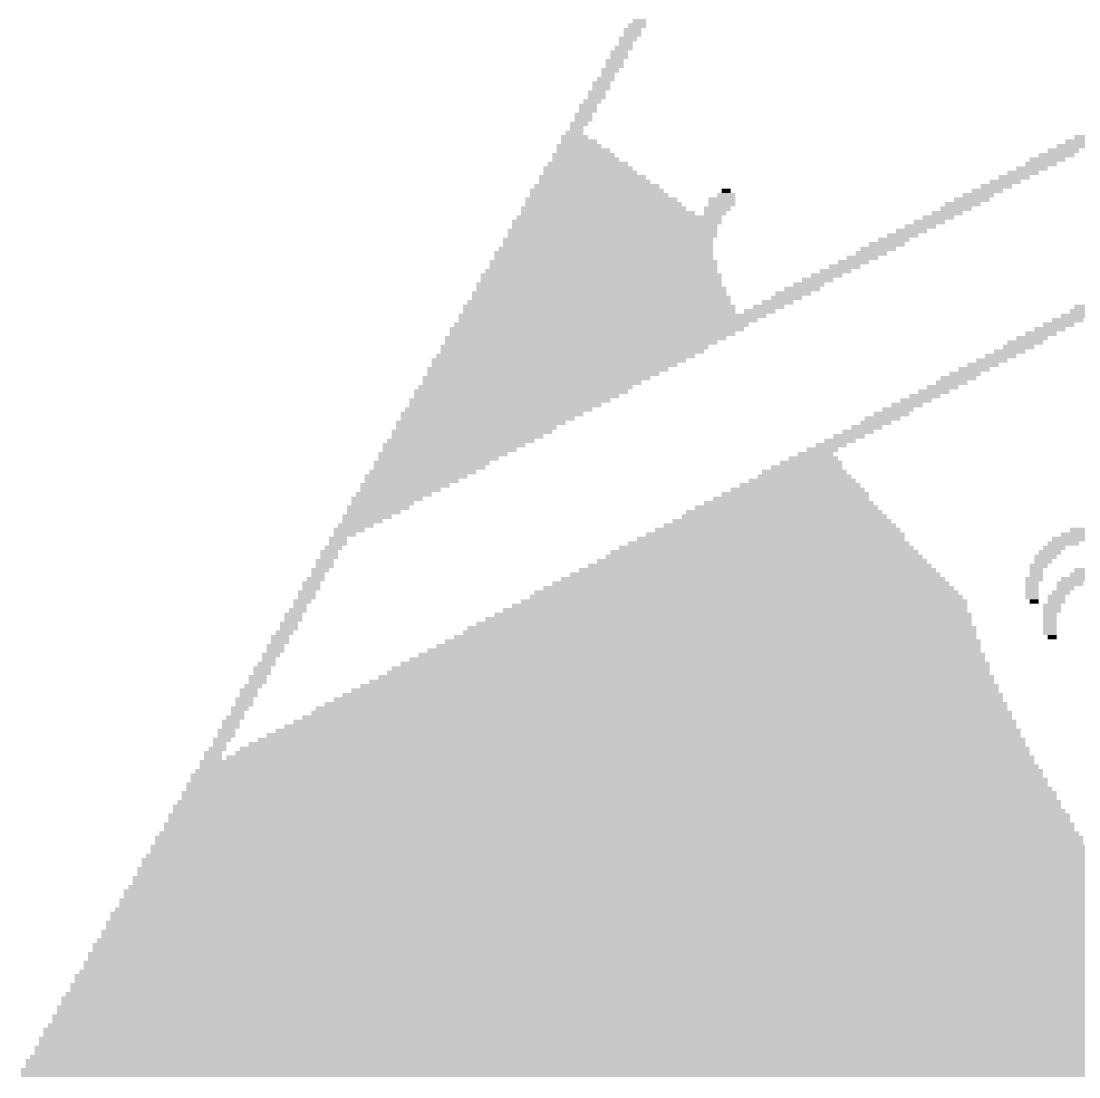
# Model space of a CAD drawing. Extents: x 0.08 to 8.22, y 0.01 to 7.03.
# Drawn here: x 0.081 to 3.693, y 0.015 to 3.619 of the extents above; entities that cross this region are included whole.
import ezdxf

# ---------------------------------------------------------------- set-up
doc = ezdxf.new("R2010")
doc.units = 0
doc.layers.get('0').update_dxf_attribs({"linetype": 'CONTINUOUS'})

msp = doc.modelspace()

# ---------------------------------------------------------------- linework, layer by layer
for points in [[(2.2144, 3.6113), (2.1687, 3.6113), (2.2144, 3.6265), (2.1687, 3.6265)], [(2.1991, 3.5808), (2.1382, 3.5808), (2.1991, 3.596), (2.1382, 3.596)], [(2.1991, 3.5656), (2.1382, 3.5656), (2.1991, 3.5808), (2.1382, 3.5808)], [(2.2144, 3.596), (2.1534, 3.596), (2.2144, 3.6113), (2.1534, 3.6113)], [(2.1839, 3.5503), (2.1229, 3.5503), (2.1839, 3.5656), (2.1229, 3.5656)], [(2.1687, 3.5351), (2.1229, 3.5351), (2.1687, 3.5503), (2.1229, 3.5503)], [(2.1534, 3.5046), (2.0925, 3.5046), (2.1534, 3.5198), (2.0925, 3.5198)], [(2.1534, 3.4894), (2.0925, 3.4894), (2.1534, 3.5046), (2.0925, 3.5046)], [(2.1687, 3.5198), (2.1077, 3.5198), (2.1687, 3.5351), (2.1077, 3.5351)], [(2.1382, 3.4741), (2.0772, 3.4741), (2.1382, 3.4894), (2.0772, 3.4894)], [(2.1382, 3.4589), (2.0772, 3.4589), (2.1382, 3.4741), (2.0772, 3.4741)], [(2.1229, 3.4436), (2.062, 3.4436), (2.1229, 3.4589), (2.062, 3.4589)], [(2.1077, 3.4284), (2.062, 3.4284), (2.1077, 3.4436), (2.062, 3.4436)], [(2.0925, 3.3979), (2.0315, 3.3979), (2.0925, 3.4132), (2.0315, 3.4132)], [(2.0925, 3.3827), (2.0315, 3.3827), (2.0925, 3.3979), (2.0315, 3.3979)], [(2.1077, 3.4132), (2.0467, 3.4132), (2.1077, 3.4284), (2.0467, 3.4284)], [(2.0772, 3.3674), (2.0163, 3.3674), (2.0772, 3.3827), (2.0163, 3.3827)], [(2.0772, 3.3522), (2.0163, 3.3522), (2.0772, 3.3674), (2.0163, 3.3674)], [(2.0467, 3.3217), (1.9858, 3.3217), (2.0467, 3.337), (1.9858, 3.337)], [(2.062, 3.337), (2.001, 3.337), (2.062, 3.3522), (2.001, 3.3522)], [(2.0315, 3.2912), (1.9705, 3.2912), (2.0315, 3.3065), (1.9705, 3.3065)], [(2.0315, 3.276), (1.9705, 3.276), (2.0315, 3.2912), (1.9705, 3.2912)], [(2.0467, 3.3065), (1.9858, 3.3065), (2.0467, 3.3217), (1.9858, 3.3217)], [(2.0163, 3.2608), (1.9553, 3.2608), (2.0163, 3.276), (1.9553, 3.276)], [(2.001, 3.2455), (1.9553, 3.2455), (2.001, 3.2608), (1.9553, 3.2608)], [(2.0163, 3.215), (1.9248, 3.215), (2.0163, 3.2303), (1.9248, 3.2303)], [(2.0467, 3.1998), (1.9248, 3.1998), (2.0467, 3.215), (1.9248, 3.215)], [(2.001, 3.2303), (1.9401, 3.2303), (2.001, 3.2455), (1.9401, 3.2455)], [(3.7536, 3.1998), (3.6469, 3.1998), (3.7536, 3.215), (3.6469, 3.215)], [(3.7841, 3.215), (3.6774, 3.215), (3.7841, 3.2303), (3.6774, 3.2303)], [(2.062, 3.1846), (1.9096, 3.1846), (2.062, 3.1998), (1.9096, 3.1998)], [(2.0925, 3.1693), (1.9096, 3.1693), (2.0925, 3.1846), (1.9096, 3.1846)], [(3.6927, 3.1693), (3.586, 3.1693), (3.6927, 3.1846), (3.586, 3.1846)], [(3.7231, 3.1846), (3.6165, 3.1846), (3.7231, 3.1998), (3.6165, 3.1998)], [(2.1077, 3.1541), (1.8943, 3.1541), (2.1077, 3.1693), (1.8943, 3.1693)], [(2.1229, 3.1388), (1.8943, 3.1388), (2.1229, 3.1541), (1.8943, 3.1541)], [(3.6469, 3.1388), (3.525, 3.1388), (3.6469, 3.1541), (3.525, 3.1541)], [(3.6774, 3.1541), (3.5555, 3.1541), (3.6774, 3.1693), (3.5555, 3.1693)], [(2.1687, 3.1084), (1.8639, 3.1084), (2.1687, 3.1236), (1.8639, 3.1236)], [(2.1839, 3.0931), (1.8639, 3.0931), (2.1839, 3.1084), (1.8639, 3.1084)], [(2.1534, 3.1236), (1.8791, 3.1236), (2.1534, 3.1388), (1.8791, 3.1388)], [(3.5555, 3.0931), (3.4488, 3.0931), (3.5555, 3.1084), (3.4488, 3.1084)], [(3.586, 3.1084), (3.4793, 3.1084), (3.586, 3.1236), (3.4793, 3.1236)], [(3.6165, 3.1236), (3.5098, 3.1236), (3.6165, 3.1388), (3.5098, 3.1388)], [(2.2144, 3.0779), (1.8486, 3.0779), (2.2144, 3.0931), (1.8486, 3.0931)], [(2.2296, 3.0626), (1.8486, 3.0626), (2.2296, 3.0779), (1.8486, 3.0779)], [(3.4945, 3.0626), (3.3879, 3.0626), (3.4945, 3.0779), (3.3879, 3.0779)], [(3.525, 3.0779), (3.4183, 3.0779), (3.525, 3.0931), (3.4183, 3.0931)], [(2.2753, 3.0322), (1.8181, 3.0322), (2.2753, 3.0474), (1.8181, 3.0474)], [(2.2601, 3.0474), (1.8334, 3.0474), (2.2601, 3.0626), (1.8334, 3.0626)], [(2.5039, 3.0322), (2.4735, 3.0322), (2.5039, 3.0474), (2.4735, 3.0474)], [(3.4336, 3.0322), (3.3269, 3.0322), (3.4336, 3.0474), (3.3269, 3.0474)], [(3.4641, 3.0474), (3.3574, 3.0474), (3.4641, 3.0626), (3.3574, 3.0626)], [(2.3211, 3.0017), (1.8029, 3.0017), (2.3211, 3.0169), (1.8029, 3.0169)], [(2.3363, 2.9864), (1.8029, 2.9864), (2.3363, 3.0017), (1.8029, 3.0017)], [(2.2906, 3.0169), (1.8181, 3.0169), (2.2906, 3.0322), (1.8181, 3.0322)], [(2.5192, 3.0017), (2.4277, 3.0017), (2.5192, 3.0169), (2.4277, 3.0169)], [(2.5192, 2.9864), (2.4277, 2.9864), (2.5192, 3.0017), (2.4277, 3.0017)], [(2.5192, 3.0169), (2.4582, 3.0169), (2.5192, 3.0322), (2.4582, 3.0322)], [(3.3574, 2.9864), (3.2355, 2.9864), (3.3574, 3.0017), (3.2355, 3.0017)], [(3.3879, 3.0017), (3.2659, 3.0017), (3.3879, 3.0169), (3.2659, 3.0169)], [(3.4031, 3.0169), (3.2964, 3.0169), (3.4031, 3.0322), (3.2964, 3.0322)], [(2.3515, 2.9712), (1.7877, 2.9712), (2.3515, 2.9864), (1.7877, 2.9864)], [(2.382, 2.956), (1.7877, 2.956), (2.382, 2.9712), (1.7877, 2.9712)], [(2.5039, 2.9712), (2.4125, 2.9712), (2.5039, 2.9864), (2.4125, 2.9864)], [(2.4887, 2.956), (2.4125, 2.956), (2.4887, 2.9712), (2.4125, 2.9712)], [(3.2964, 2.956), (3.1897, 2.956), (3.2964, 2.9712), (3.1897, 2.9712)], [(3.3269, 2.9712), (3.2202, 2.9712), (3.3269, 2.9864), (3.2202, 2.9864)], [(2.4735, 2.9255), (1.7572, 2.9255), (2.4735, 2.9407), (1.7572, 2.9407)], [(2.4735, 2.9407), (1.7724, 2.9407), (2.4735, 2.956), (1.7724, 2.956)], [(3.2355, 2.9255), (3.1288, 2.9255), (3.2355, 2.9407), (3.1288, 2.9407)], [(3.2659, 2.9407), (3.1593, 2.9407), (3.2659, 2.956), (3.1593, 2.956)], [(2.4582, 2.895), (1.7419, 2.895), (2.4582, 2.9102), (1.7419, 2.9102)], [(2.4582, 2.8798), (1.7419, 2.8798), (2.4582, 2.895), (1.7419, 2.895)], [(2.4582, 2.9102), (1.7572, 2.9102), (2.4582, 2.9255), (1.7572, 2.9255)], [(3.144, 2.8798), (3.0373, 2.8798), (3.144, 2.895), (3.0373, 2.895)], [(3.1745, 2.895), (3.0678, 2.895), (3.1745, 2.9102), (3.0678, 2.9102)], [(3.205, 2.9102), (3.0983, 2.9102), (3.205, 2.9255), (3.0983, 2.9255)], [(2.443, 2.8645), (1.7267, 2.8645), (2.443, 2.8798), (1.7267, 2.8798)], [(2.443, 2.8493), (1.7267, 2.8493), (2.443, 2.8645), (1.7267, 2.8645)], [(3.0983, 2.8493), (2.9764, 2.8493), (3.0983, 2.8645), (2.9764, 2.8645)], [(3.1135, 2.8645), (3.0069, 2.8645), (3.1135, 2.8798), (3.0069, 2.8798)], [(2.443, 2.8188), (1.6962, 2.8188), (2.443, 2.834), (1.6962, 2.834)], [(2.443, 2.8036), (1.6962, 2.8036), (2.443, 2.8188), (1.6962, 2.8188)], [(2.443, 2.834), (1.7115, 2.834), (2.443, 2.8493), (1.7115, 2.8493)], [(3.0069, 2.8036), (2.9002, 2.8036), (3.0069, 2.8188), (2.9002, 2.8188)], [(3.0373, 2.8188), (2.9307, 2.8188), (3.0373, 2.834), (2.9307, 2.834)], [(3.0678, 2.834), (2.9459, 2.834), (3.0678, 2.8493), (2.9459, 2.8493)], [(2.4582, 2.7883), (1.681, 2.7883), (2.4582, 2.8036), (1.681, 2.8036)], [(2.4582, 2.7731), (1.681, 2.7731), (2.4582, 2.7883), (1.681, 2.7883)], [(2.9459, 2.7731), (2.8392, 2.7731), (2.9459, 2.7883), (2.8392, 2.7883)], [(2.9764, 2.7883), (2.8697, 2.7883), (2.9764, 2.8036), (2.8697, 2.8036)], [(2.4735, 2.7426), (1.6505, 2.7426), (2.4735, 2.7578), (1.6505, 2.7578)], [(2.4582, 2.7578), (1.6657, 2.7578), (2.4582, 2.7731), (1.6657, 2.7731)], [(2.8849, 2.7426), (2.7783, 2.7426), (2.8849, 2.7578), (2.7783, 2.7578)], [(2.9154, 2.7578), (2.8087, 2.7578), (2.9154, 2.7731), (2.8087, 2.7731)], [(2.4735, 2.7121), (1.6353, 2.7121), (2.4735, 2.7274), (1.6353, 2.7274)], [(2.4887, 2.6969), (1.6353, 2.6969), (2.4887, 2.7121), (1.6353, 2.7121)], [(2.4735, 2.7274), (1.6505, 2.7274), (2.4735, 2.7426), (1.6505, 2.7426)], [(2.8087, 2.6969), (2.6868, 2.6969), (2.8087, 2.7121), (2.6868, 2.7121)], [(2.824, 2.7121), (2.7173, 2.7121), (2.824, 2.7274), (2.7173, 2.7274)], [(2.8545, 2.7274), (2.7478, 2.7274), (2.8545, 2.7426), (2.7478, 2.7426)], [(2.4887, 2.6816), (1.62, 2.6816), (2.4887, 2.6969), (1.62, 2.6969)], [(2.5039, 2.6664), (1.62, 2.6664), (2.5039, 2.6816), (1.62, 2.6816)], [(2.7478, 2.6664), (2.6411, 2.6664), (2.7478, 2.6816), (2.6411, 2.6816)], [(2.7783, 2.6816), (2.6563, 2.6816), (2.7783, 2.6969), (2.6563, 2.6969)], [(2.5192, 2.6359), (1.5895, 2.6359), (2.5192, 2.6512), (1.5895, 2.6512)], [(2.5039, 2.6512), (1.6048, 2.6512), (2.5039, 2.6664), (1.6048, 2.6664)], [(2.6868, 2.6359), (2.5801, 2.6359), (2.6868, 2.6512), (2.5801, 2.6512)], [(2.7173, 2.6512), (2.6106, 2.6512), (2.7173, 2.6664), (2.6106, 2.6664)], [(3.7993, 2.6359), (3.6774, 2.6359), (3.7993, 2.6512), (3.6774, 2.6512)], [(2.6259, 2.6054), (1.5743, 2.6054), (2.6259, 2.6207), (1.5743, 2.6207)], [(2.5954, 2.5902), (1.5743, 2.5902), (2.5954, 2.6054), (1.5743, 2.6054)], [(2.5192, 2.6207), (1.5895, 2.6207), (2.5192, 2.6359), (1.5895, 2.6359)], [(2.6563, 2.6207), (2.5497, 2.6207), (2.6563, 2.6359), (2.5497, 2.6359)], [(3.7079, 2.5902), (3.6012, 2.5902), (3.7079, 2.6054), (3.6012, 2.6054)], [(3.7384, 2.6054), (3.6317, 2.6054), (3.7384, 2.6207), (3.6317, 2.6207)], [(3.7689, 2.6207), (3.6622, 2.6207), (3.7689, 2.6359), (3.6622, 2.6359)], [(2.5497, 2.5597), (1.5438, 2.5597), (2.5497, 2.575), (1.5438, 2.575)], [(2.5649, 2.575), (1.5591, 2.575), (2.5649, 2.5902), (1.5591, 2.5902)], [(3.6469, 2.5597), (3.5403, 2.5597), (3.6469, 2.575), (3.5403, 2.575)], [(3.6774, 2.575), (3.5707, 2.575), (3.6774, 2.5902), (3.5707, 2.5902)], [(2.4887, 2.5292), (1.5286, 2.5292), (2.4887, 2.5445), (1.5286, 2.5445)], [(2.4582, 2.514), (1.5286, 2.514), (2.4582, 2.5292), (1.5286, 2.5292)], [(2.5192, 2.5445), (1.5438, 2.5445), (2.5192, 2.5597), (1.5438, 2.5597)], [(3.5707, 2.514), (3.4488, 2.514), (3.5707, 2.5292), (3.4488, 2.5292)], [(3.586, 2.5292), (3.4793, 2.5292), (3.586, 2.5445), (3.4793, 2.5445)], [(3.6165, 2.5445), (3.5098, 2.5445), (3.6165, 2.5597), (3.5098, 2.5597)], [(2.4277, 2.4988), (1.5133, 2.4988), (2.4277, 2.514), (1.5133, 2.514)], [(2.4125, 2.4835), (1.5133, 2.4835), (2.4125, 2.4988), (1.5133, 2.4988)], [(3.5098, 2.4835), (3.4031, 2.4835), (3.5098, 2.4988), (3.4031, 2.4988)], [(3.5403, 2.4988), (3.4336, 2.4988), (3.5403, 2.514), (3.4336, 2.514)], [(2.3515, 2.453), (1.4829, 2.453), (2.3515, 2.4683), (1.4829, 2.4683)], [(2.382, 2.4683), (1.4981, 2.4683), (2.382, 2.4835), (1.4981, 2.4835)], [(3.4488, 2.453), (3.3421, 2.453), (3.4488, 2.4683), (3.3421, 2.4683)], [(3.4793, 2.4683), (3.3726, 2.4683), (3.4793, 2.4835), (3.3726, 2.4835)], [(2.2906, 2.4226), (1.4676, 2.4226), (2.2906, 2.4378), (1.4676, 2.4378)], [(2.2601, 2.4073), (1.4676, 2.4073), (2.2601, 2.4226), (1.4676, 2.4226)], [(2.3211, 2.4378), (1.4829, 2.4378), (2.3211, 2.453), (1.4829, 2.453)], [(3.3574, 2.4073), (3.2507, 2.4073), (3.3574, 2.4226), (3.2507, 2.4226)], [(3.3879, 2.4226), (3.2812, 2.4226), (3.3879, 2.4378), (3.2812, 2.4378)], [(3.4183, 2.4378), (3.3117, 2.4378), (3.4183, 2.453), (3.3117, 2.453)], [(2.2296, 2.3921), (1.4524, 2.3921), (2.2296, 2.4073), (1.4524, 2.4073)], [(2.1991, 2.3768), (1.4524, 2.3768), (2.1991, 2.3921), (1.4524, 2.3921)], [(3.3117, 2.3768), (3.205, 2.3768), (3.3117, 2.3921), (3.205, 2.3921)], [(3.3421, 2.3921), (3.2202, 2.3921), (3.3421, 2.4073), (3.2202, 2.4073)], [(2.1534, 2.3464), (1.4219, 2.3464), (2.1534, 2.3616), (1.4219, 2.3616)], [(2.1687, 2.3616), (1.4371, 2.3616), (2.1687, 2.3768), (1.4371, 2.3768)], [(3.2507, 2.3464), (3.144, 2.3464), (3.2507, 2.3616), (3.144, 2.3616)], [(3.2812, 2.3616), (3.1745, 2.3616), (3.2812, 2.3768), (3.1745, 2.3768)], [(2.0925, 2.3159), (1.4067, 2.3159), (2.0925, 2.3311), (1.4067, 2.3311)], [(2.062, 2.3006), (1.4067, 2.3006), (2.062, 2.3159), (1.4067, 2.3159)], [(2.1229, 2.3311), (1.4219, 2.3311), (2.1229, 2.3464), (1.4219, 2.3464)], [(3.1593, 2.3006), (3.0526, 2.3006), (3.1593, 2.3159), (3.0526, 2.3159)], [(3.1897, 2.3159), (3.0831, 2.3159), (3.1897, 2.3311), (3.0831, 2.3311)], [(3.2202, 2.3311), (3.1135, 2.3311), (3.2202, 2.3464), (3.1135, 2.3464)], [(2.001, 2.2702), (1.3762, 2.2702), (2.001, 2.2854), (1.3762, 2.2854)], [(2.0315, 2.2854), (1.3914, 2.2854), (2.0315, 2.3006), (1.3914, 2.3006)], [(3.1135, 2.2702), (2.9916, 2.2702), (3.1135, 2.2854), (2.9916, 2.2854)], [(3.1288, 2.2854), (3.0221, 2.2854), (3.1288, 2.3006), (3.0221, 2.3006)], [(1.9401, 2.2397), (1.3609, 2.2397), (1.9401, 2.2549), (1.3609, 2.2549)], [(1.9096, 2.2244), (1.3609, 2.2244), (1.9096, 2.2397), (1.3609, 2.2397)], [(1.9705, 2.2549), (1.3762, 2.2549), (1.9705, 2.2702), (1.3762, 2.2702)], [(3.0221, 2.2244), (2.9154, 2.2244), (3.0221, 2.2397), (2.9154, 2.2397)], [(3.0526, 2.2397), (2.9459, 2.2397), (3.0526, 2.2549), (2.9459, 2.2549)], [(3.0831, 2.2549), (2.9611, 2.2549), (3.0831, 2.2702), (2.9611, 2.2702)], [(1.8943, 2.2092), (1.3457, 2.2092), (1.8943, 2.2244), (1.3457, 2.2244)], [(1.8639, 2.194), (1.3457, 2.194), (1.8639, 2.2092), (1.3457, 2.2092)], [(2.9611, 2.194), (2.8545, 2.194), (2.9611, 2.2092), (2.8545, 2.2092)], [(2.9916, 2.2092), (2.8849, 2.2092), (2.9916, 2.2244), (2.8849, 2.2244)], [(1.8029, 2.1635), (1.3152, 2.1635), (1.8029, 2.1787), (1.3152, 2.1787)], [(1.8334, 2.1787), (1.3305, 2.1787), (1.8334, 2.194), (1.3305, 2.194)], [(2.9002, 2.1635), (2.7935, 2.1635), (2.9002, 2.1787), (2.7935, 2.1787)], [(2.9307, 2.1787), (2.824, 2.1787), (2.9307, 2.194), (2.824, 2.194)], [(1.7419, 2.133), (1.3, 2.133), (1.7419, 2.1482), (1.3, 2.1482)], [(1.7115, 2.1178), (1.3, 2.1178), (1.7115, 2.133), (1.3, 2.133)], [(1.7724, 2.1482), (1.3152, 2.1482), (1.7724, 2.1635), (1.3152, 2.1635)], [(2.8697, 2.1178), (2.7021, 2.1178), (2.8697, 2.133), (2.7021, 2.133)], [(2.8545, 2.133), (2.7325, 2.133), (2.8545, 2.1482), (2.7325, 2.1482)], [(2.8697, 2.1482), (2.763, 2.1482), (2.8697, 2.1635), (2.763, 2.1635)], [(1.681, 2.1025), (1.2847, 2.1025), (1.681, 2.1178), (1.2847, 2.1178)], [(1.6657, 2.0873), (1.2847, 2.0873), (1.6657, 2.1025), (1.2847, 2.1025)], [(2.8849, 2.0873), (2.6411, 2.0873), (2.8849, 2.1025), (2.6411, 2.1025)], [(2.8849, 2.1025), (2.6716, 2.1025), (2.8849, 2.1178), (2.6716, 2.1178)], [(1.6048, 2.0568), (1.2543, 2.0568), (1.6048, 2.072), (1.2543, 2.072)], [(1.6353, 2.072), (1.2695, 2.072), (1.6353, 2.0873), (1.2695, 2.0873)], [(2.9154, 2.0568), (2.5954, 2.0568), (2.9154, 2.072), (2.5954, 2.072)], [(2.9002, 2.072), (2.6106, 2.072), (2.9002, 2.0873), (2.6106, 2.0873)], [(1.5438, 2.0263), (1.239, 2.0263), (1.5438, 2.0416), (1.239, 2.0416)], [(1.5133, 2.0111), (1.239, 2.0111), (1.5133, 2.0263), (1.239, 2.0263)], [(1.5743, 2.0416), (1.2543, 2.0416), (1.5743, 2.0568), (1.2543, 2.0568)], [(2.9611, 2.0111), (2.5039, 2.0111), (2.9611, 2.0263), (2.5039, 2.0263)], [(2.9459, 2.0263), (2.5344, 2.0263), (2.9459, 2.0416), (2.5344, 2.0416)], [(2.9307, 2.0416), (2.5649, 2.0416), (2.9307, 2.0568), (2.5649, 2.0568)], [(1.4524, 1.9806), (1.2085, 1.9806), (1.4524, 1.9958), (1.2085, 1.9958)], [(1.4829, 1.9958), (1.2238, 1.9958), (1.4829, 2.0111), (1.2238, 2.0111)], [(2.9764, 1.9806), (2.443, 1.9806), (2.9764, 1.9958), (2.443, 1.9958)], [(2.9764, 1.9958), (2.4735, 1.9958), (2.9764, 2.0111), (2.4735, 2.0111)], [(1.4067, 1.9501), (1.1933, 1.9501), (1.4067, 1.9654), (1.1933, 1.9654)], [(1.4219, 1.9654), (1.2085, 1.9654), (1.4219, 1.9806), (1.2085, 1.9806)], [(3.0069, 1.9501), (2.382, 1.9501), (3.0069, 1.9654), (2.382, 1.9654)], [(2.9916, 1.9654), (2.4125, 1.9654), (2.9916, 1.9806), (2.4125, 1.9806)], [(1.3457, 1.9196), (1.1781, 1.9196), (1.3457, 1.9349), (1.1781, 1.9349)], [(1.3152, 1.9044), (1.1781, 1.9044), (1.3152, 1.9196), (1.1781, 1.9196)], [(1.3762, 1.9349), (1.1933, 1.9349), (1.3762, 1.9501), (1.1933, 1.9501)], [(3.0526, 1.9044), (2.3058, 1.9044), (3.0526, 1.9196), (2.3058, 1.9196)], [(3.0373, 1.9196), (2.3363, 1.9196), (3.0373, 1.9349), (2.3363, 1.9349)], [(3.0221, 1.9349), (2.3515, 1.9349), (3.0221, 1.9501), (2.3515, 1.9501)], [(1.2543, 1.8739), (1.1476, 1.8739), (1.2543, 1.8892), (1.1476, 1.8892)], [(1.2847, 1.8892), (1.1628, 1.8892), (1.2847, 1.9044), (1.1628, 1.9044)], [(3.0831, 1.8739), (2.2449, 1.8739), (3.0831, 1.8892), (2.2449, 1.8892)], [(3.0678, 1.8892), (2.2753, 1.8892), (3.0678, 1.9044), (2.2753, 1.9044)], [(3.7993, 1.8739), (3.6622, 1.8739), (3.7993, 1.8892), (3.6622, 1.8892)], [(1.1933, 1.8434), (1.1323, 1.8434), (1.1933, 1.8587), (1.1323, 1.8587)], [(1.1933, 1.8282), (1.1323, 1.8282), (1.1933, 1.8434), (1.1323, 1.8434)], [(1.2238, 1.8587), (1.1476, 1.8587), (1.2238, 1.8739), (1.1476, 1.8739)], [(3.1135, 1.8282), (2.1534, 1.8282), (3.1135, 1.8434), (2.1534, 1.8434)], [(3.0983, 1.8434), (2.1839, 1.8434), (3.0983, 1.8587), (2.1839, 1.8587)], [(3.0983, 1.8587), (2.2144, 1.8587), (3.0983, 1.8739), (2.2144, 1.8739)], [(3.6927, 1.8282), (3.586, 1.8282), (3.6927, 1.8434), (3.586, 1.8434)], [(3.8603, 1.8434), (3.6012, 1.8434), (3.8603, 1.8587), (3.6012, 1.8587)], [(3.8298, 1.8587), (3.6317, 1.8587), (3.8298, 1.8739), (3.6317, 1.8739)], [(1.1628, 1.7977), (1.1019, 1.7977), (1.1628, 1.813), (1.1019, 1.813)], [(1.1781, 1.813), (1.1171, 1.813), (1.1781, 1.8282), (1.1171, 1.8282)], [(3.144, 1.7977), (2.0925, 1.7977), (3.144, 1.813), (2.0925, 1.813)], [(3.1288, 1.813), (2.1229, 1.813), (3.1288, 1.8282), (2.1229, 1.8282)], [(3.6317, 1.7977), (3.5555, 1.7977), (3.6317, 1.813), (3.5555, 1.813)], [(3.6469, 1.813), (3.5707, 1.813), (3.6469, 1.8282), (3.5707, 1.8282)], [(1.1476, 1.7672), (1.0866, 1.7672), (1.1476, 1.7825), (1.0866, 1.7825)], [(1.1628, 1.7825), (1.1019, 1.7825), (1.1628, 1.7977), (1.1019, 1.7977)], [(3.1745, 1.7672), (2.0467, 1.7672), (3.1745, 1.7825), (2.0467, 1.7825)], [(3.1593, 1.7825), (2.0772, 1.7825), (3.1593, 1.7977), (2.0772, 1.7977)], [(3.6165, 1.7825), (3.5403, 1.7825), (3.6165, 1.7977), (3.5403, 1.7977)], [(3.6012, 1.7672), (3.5403, 1.7672), (3.6012, 1.7825), (3.5403, 1.7825)], [(1.1323, 1.7368), (1.0714, 1.7368), (1.1323, 1.752), (1.0714, 1.752)], [(1.1171, 1.7215), (1.0714, 1.7215), (1.1171, 1.7368), (1.0714, 1.7368)], [(1.1476, 1.752), (1.0866, 1.752), (1.1476, 1.7672), (1.0866, 1.7672)], [(3.2202, 1.7215), (1.9553, 1.7215), (3.2202, 1.7368), (1.9553, 1.7368)], [(3.205, 1.7368), (1.9858, 1.7368), (3.205, 1.752), (1.9858, 1.752)], [(3.1897, 1.752), (2.0163, 1.752), (3.1897, 1.7672), (2.0163, 1.7672)], [(3.586, 1.752), (3.525, 1.752), (3.586, 1.7672), (3.525, 1.7672)], [(3.5707, 1.7368), (3.525, 1.7368), (3.5707, 1.752), (3.525, 1.752)], [(3.5707, 1.7215), (3.525, 1.7215), (3.5707, 1.7368), (3.525, 1.7368)], [(3.9213, 1.7215), (3.6622, 1.7215), (3.9213, 1.7368), (3.6622, 1.7368)], [(3.906, 1.7368), (3.6774, 1.7368), (3.906, 1.752), (3.6774, 1.752)], [(1.1019, 1.691), (1.0409, 1.691), (1.1019, 1.7063), (1.0409, 1.7063)], [(1.1171, 1.7063), (1.0561, 1.7063), (1.1171, 1.7215), (1.0561, 1.7215)], [(3.2507, 1.691), (1.8943, 1.691), (3.2507, 1.7063), (1.8943, 1.7063)], [(3.2355, 1.7063), (1.9248, 1.7063), (3.2355, 1.7215), (1.9248, 1.7215)], [(3.5707, 1.7063), (3.5098, 1.7063), (3.5707, 1.7215), (3.5098, 1.7215)], [(3.5555, 1.691), (3.5098, 1.691), (3.5555, 1.7063), (3.5098, 1.7063)], [(3.7079, 1.691), (3.6165, 1.691), (3.7079, 1.7063), (3.6165, 1.7063)], [(3.7231, 1.7063), (3.6317, 1.7063), (3.7231, 1.7215), (3.6317, 1.7215)], [(1.0866, 1.6606), (1.0257, 1.6606), (1.0866, 1.6758), (1.0257, 1.6758)], [(1.1019, 1.6758), (1.0409, 1.6758), (1.1019, 1.691), (1.0409, 1.691)], [(3.2812, 1.6606), (1.8334, 1.6606), (3.2812, 1.6758), (1.8334, 1.6758)], [(3.2659, 1.6758), (1.8639, 1.6758), (3.2659, 1.691), (1.8639, 1.691)], [(3.5555, 1.6758), (3.5098, 1.6758), (3.5555, 1.691), (3.5098, 1.691)], [(3.5555, 1.6606), (3.5098, 1.6606), (3.5555, 1.6758), (3.5098, 1.6758)], [(3.6622, 1.6606), (3.6012, 1.6606), (3.6622, 1.6758), (3.6012, 1.6758)], [(3.6774, 1.6758), (3.6165, 1.6758), (3.6774, 1.691), (3.6165, 1.691)], [(1.0714, 1.6301), (1.0104, 1.6301), (1.0714, 1.6453), (1.0104, 1.6453)], [(1.0561, 1.6148), (1.0104, 1.6148), (1.0561, 1.6301), (1.0104, 1.6301)], [(1.0866, 1.6453), (1.0257, 1.6453), (1.0866, 1.6606), (1.0257, 1.6606)], [(3.3117, 1.6148), (1.7572, 1.6148), (3.3117, 1.6301), (1.7572, 1.6301)], [(3.3117, 1.6301), (1.7877, 1.6301), (3.3117, 1.6453), (1.7877, 1.6453)], [(3.2964, 1.6453), (1.8181, 1.6453), (3.2964, 1.6606), (1.8181, 1.6606)], [(3.5555, 1.6453), (3.5098, 1.6453), (3.5555, 1.6606), (3.5098, 1.6606)], [(3.5555, 1.6301), (3.525, 1.6301), (3.5555, 1.6453), (3.525, 1.6453)], [(3.6317, 1.6148), (3.5707, 1.6148), (3.6317, 1.6301), (3.5707, 1.6301)], [(3.6469, 1.6453), (3.586, 1.6453), (3.6469, 1.6606), (3.586, 1.6606)], [(3.6469, 1.6301), (3.586, 1.6301), (3.6469, 1.6453), (3.586, 1.6453)], [(1.0409, 1.5844), (0.9799, 1.5844), (1.0409, 1.5996), (0.9799, 1.5996)], [(1.0561, 1.5996), (0.9952, 1.5996), (1.0561, 1.6148), (0.9952, 1.6148)], [(3.3269, 1.5844), (1.6962, 1.5844), (3.3269, 1.5996), (1.6962, 1.5996)], [(3.3117, 1.5996), (1.7267, 1.5996), (3.3117, 1.6148), (1.7267, 1.6148)], [(3.6317, 1.5996), (3.5707, 1.5996), (3.6317, 1.6148), (3.5707, 1.6148)], [(3.6165, 1.5844), (3.5707, 1.5844), (3.6165, 1.5996), (3.5707, 1.5996)], [(1.0257, 1.5539), (0.9647, 1.5539), (1.0257, 1.5691), (0.9647, 1.5691)], [(1.0257, 1.5386), (0.9647, 1.5386), (1.0257, 1.5539), (0.9647, 1.5539)], [(1.0409, 1.5691), (0.9799, 1.5691), (1.0409, 1.5844), (0.9799, 1.5844)], [(3.3421, 1.5386), (1.6048, 1.5386), (3.3421, 1.5539), (1.6048, 1.5539)], [(3.3269, 1.5539), (1.6353, 1.5539), (3.3269, 1.5691), (1.6353, 1.5691)], [(3.3269, 1.5691), (1.6657, 1.5691), (3.3269, 1.5844), (1.6657, 1.5844)], [(3.6165, 1.5691), (3.5707, 1.5691), (3.6165, 1.5844), (3.5707, 1.5844)], [(3.6165, 1.5539), (3.5707, 1.5539), (3.6165, 1.5691), (3.5707, 1.5691)], [(3.6165, 1.5386), (3.5707, 1.5386), (3.6165, 1.5539), (3.5707, 1.5539)], [(0.9952, 1.5082), (0.9342, 1.5082), (0.9952, 1.5234), (0.9342, 1.5234)], [(1.0104, 1.5234), (0.9495, 1.5234), (1.0104, 1.5386), (0.9495, 1.5386)], [(3.3421, 1.5082), (1.5591, 1.5082), (3.3421, 1.5234), (1.5591, 1.5234)], [(3.3421, 1.5234), (1.5895, 1.5234), (3.3421, 1.5386), (1.5895, 1.5386)], [(3.6165, 1.5234), (3.5707, 1.5234), (3.6165, 1.5386), (3.5707, 1.5386)], [(3.6165, 1.5082), (3.586, 1.5082), (3.6165, 1.5234), (3.586, 1.5234)], [(0.9799, 1.4777), (0.919, 1.4777), (0.9799, 1.4929), (0.919, 1.4929)], [(0.9952, 1.4929), (0.9342, 1.4929), (0.9952, 1.5082), (0.9342, 1.5082)], [(3.3574, 1.4777), (1.4981, 1.4777), (3.3574, 1.4929), (1.4981, 1.4929)], [(3.3574, 1.4929), (1.5286, 1.4929), (3.3574, 1.5082), (1.5286, 1.5082)], [(0.9647, 1.4472), (0.9037, 1.4472), (0.9647, 1.4624), (0.9037, 1.4624)], [(0.9495, 1.432), (0.9037, 1.432), (0.9495, 1.4472), (0.9037, 1.4472)], [(0.9799, 1.4624), (0.919, 1.4624), (0.9799, 1.4777), (0.919, 1.4777)], [(3.3726, 1.432), (1.4067, 1.432), (3.3726, 1.4472), (1.4067, 1.4472)], [(3.3726, 1.4472), (1.4371, 1.4472), (3.3726, 1.4624), (1.4371, 1.4624)], [(3.3574, 1.4624), (1.4676, 1.4624), (3.3574, 1.4777), (1.4676, 1.4777)], [(0.9342, 1.4015), (0.8733, 1.4015), (0.9342, 1.4167), (0.8733, 1.4167)], [(0.9495, 1.4167), (0.8885, 1.4167), (0.9495, 1.432), (0.8885, 1.432)], [(3.3879, 1.4015), (1.3457, 1.4015), (3.3879, 1.4167), (1.3457, 1.4167)], [(3.3879, 1.4167), (1.3762, 1.4167), (3.3879, 1.432), (1.3762, 1.432)], [(0.919, 1.371), (0.858, 1.371), (0.919, 1.3862), (0.858, 1.3862)], [(0.9342, 1.3862), (0.8733, 1.3862), (0.9342, 1.4015), (0.8733, 1.4015)], [(3.4031, 1.371), (1.3, 1.371), (3.4031, 1.3862), (1.3, 1.3862)], [(3.3879, 1.3862), (1.3305, 1.3862), (3.3879, 1.4015), (1.3305, 1.4015)], [(0.8885, 1.3253), (0.8275, 1.3253), (0.8885, 1.3405), (0.8275, 1.3405)], [(0.9037, 1.3405), (0.8428, 1.3405), (0.9037, 1.3558), (0.8428, 1.3558)], [(0.919, 1.3558), (0.858, 1.3558), (0.919, 1.371), (0.858, 1.371)], [(3.4183, 1.3253), (1.2085, 1.3253), (3.4183, 1.3405), (1.2085, 1.3405)], [(3.4183, 1.3405), (1.239, 1.3405), (3.4183, 1.3558), (1.239, 1.3558)], [(3.4031, 1.3558), (1.2695, 1.3558), (3.4031, 1.371), (1.2695, 1.371)], [(0.8733, 1.2948), (0.8123, 1.2948), (0.8733, 1.31), (0.8123, 1.31)], [(0.8885, 1.31), (0.8275, 1.31), (0.8885, 1.3253), (0.8275, 1.3253)], [(3.4336, 1.2948), (1.1476, 1.2948), (3.4336, 1.31), (1.1476, 1.31)], [(3.4336, 1.31), (1.1781, 1.31), (3.4336, 1.3253), (1.1781, 1.3253)], [(0.858, 1.2643), (0.7971, 1.2643), (0.858, 1.2796), (0.7971, 1.2796)], [(0.8428, 1.2491), (0.7971, 1.2491), (0.8428, 1.2643), (0.7971, 1.2643)], [(0.8733, 1.2796), (0.8123, 1.2796), (0.8733, 1.2948), (0.8123, 1.2948)], [(3.4641, 1.2491), (1.0714, 1.2491), (3.4641, 1.2643), (1.0714, 1.2643)], [(3.4488, 1.2643), (1.0866, 1.2643), (3.4488, 1.2796), (1.0866, 1.2796)], [(3.4488, 1.2796), (1.1171, 1.2796), (3.4488, 1.2948), (1.1171, 1.2948)], [(0.8275, 1.2186), (0.7666, 1.2186), (0.8275, 1.2338), (0.7666, 1.2338)], [(0.8428, 1.2338), (0.7818, 1.2338), (0.8428, 1.2491), (0.7818, 1.2491)], [(3.4793, 1.2186), (1.0104, 1.2186), (3.4793, 1.2338), (1.0104, 1.2338)], [(3.4641, 1.2338), (1.0409, 1.2338), (3.4641, 1.2491), (1.0409, 1.2491)], [(0.8123, 1.1881), (0.7513, 1.1881), (0.8123, 1.2034), (0.7513, 1.2034)], [(0.8275, 1.2034), (0.7666, 1.2034), (0.8275, 1.2186), (0.7666, 1.2186)], [(3.4945, 1.1881), (0.9495, 1.1881), (3.4945, 1.2034), (0.9495, 1.2034)], [(3.4793, 1.2034), (0.9799, 1.2034), (3.4793, 1.2186), (0.9799, 1.2186)], [(0.7971, 1.1576), (0.7361, 1.1576), (0.7971, 1.1729), (0.7361, 1.1729)], [(0.7818, 1.1424), (0.7361, 1.1424), (0.7818, 1.1576), (0.7361, 1.1576)], [(0.8123, 1.1729), (0.7513, 1.1729), (0.8123, 1.1881), (0.7513, 1.1881)], [(3.5098, 1.1424), (0.858, 1.1424), (3.5098, 1.1576), (0.858, 1.1576)], [(3.5098, 1.1576), (0.8885, 1.1576), (3.5098, 1.1729), (0.8885, 1.1729)], [(3.4945, 1.1729), (0.919, 1.1729), (3.4945, 1.1881), (0.919, 1.1881)], [(0.7666, 1.1119), (0.7056, 1.1119), (0.7666, 1.1272), (0.7056, 1.1272)], [(0.7818, 1.1272), (0.7209, 1.1272), (0.7818, 1.1424), (0.7209, 1.1424)], [(3.525, 1.1119), (0.8123, 1.1119), (3.525, 1.1272), (0.8123, 1.1272)], [(3.525, 1.1272), (0.8275, 1.1272), (3.525, 1.1424), (0.8275, 1.1424)], [(3.5403, 1.0814), (0.6904, 1.0814), (3.5403, 1.0967), (0.6904, 1.0967)], [(0.7666, 1.0967), (0.7056, 1.0967), (0.7666, 1.1119), (0.7056, 1.1119)], [(3.5403, 1.0967), (0.7818, 1.0967), (3.5403, 1.1119), (0.7818, 1.1119)], [(3.5707, 1.0357), (0.6599, 1.0357), (3.5707, 1.051), (0.6599, 1.051)], [(3.5707, 1.051), (0.6751, 1.051), (3.5707, 1.0662), (0.6751, 1.0662)], [(3.5555, 1.0662), (0.6904, 1.0662), (3.5555, 1.0814), (0.6904, 1.0814)], [(3.586, 1.0052), (0.6447, 1.0052), (3.586, 1.0205), (0.6447, 1.0205)], [(3.586, 1.0205), (0.6599, 1.0205), (3.586, 1.0357), (0.6599, 1.0357)], [(3.6165, 0.9748), (0.6294, 0.9748), (3.6165, 0.99), (0.6294, 0.99)], [(3.6012, 0.99), (0.6447, 0.99), (3.6012, 1.0052), (0.6447, 1.0052)], [(3.6317, 0.929), (0.5989, 0.929), (3.6317, 0.9443), (0.5989, 0.9443)], [(3.6317, 0.9443), (0.6142, 0.9443), (3.6317, 0.9595), (0.6142, 0.9595)], [(3.6165, 0.9595), (0.6294, 0.9595), (3.6165, 0.9748), (0.6294, 0.9748)], [(3.6622, 0.8986), (0.5837, 0.8986), (3.6622, 0.9138), (0.5837, 0.9138)], [(3.6469, 0.9138), (0.5989, 0.9138), (3.6469, 0.929), (0.5989, 0.929)], [(3.6774, 0.8681), (0.5685, 0.8681), (3.6774, 0.8833), (0.5685, 0.8833)], [(3.6774, 0.8528), (0.5685, 0.8528), (3.6774, 0.8681), (0.5685, 0.8681)], [(3.6622, 0.8833), (0.5837, 0.8833), (3.6622, 0.8986), (0.5837, 0.8986)], [(3.7079, 0.8224), (0.538, 0.8224), (3.7079, 0.8376), (0.538, 0.8376)], [(3.6927, 0.8376), (0.5532, 0.8376), (3.6927, 0.8528), (0.5532, 0.8528)], [(3.7231, 0.7919), (0.5227, 0.7919), (3.7231, 0.8071), (0.5227, 0.8071)], [(3.7079, 0.8071), (0.538, 0.8071), (3.7079, 0.8224), (0.538, 0.8224)], [(3.7384, 0.7462), (0.4923, 0.7462), (3.7384, 0.7614), (0.4923, 0.7614)], [(3.7384, 0.7614), (0.5075, 0.7614), (3.7384, 0.7766), (0.5075, 0.7766)], [(3.7231, 0.7766), (0.5227, 0.7766), (3.7231, 0.7919), (0.5227, 0.7919)], [(3.7536, 0.7157), (0.477, 0.7157), (3.7536, 0.7309), (0.477, 0.7309)], [(3.7536, 0.7309), (0.4923, 0.7309), (3.7536, 0.7462), (0.4923, 0.7462)], [(3.7689, 0.6852), (0.4618, 0.6852), (3.7689, 0.7004), (0.4618, 0.7004)], [(3.7689, 0.7004), (0.477, 0.7004), (3.7689, 0.7157), (0.477, 0.7157)], [(3.7993, 0.6395), (0.4313, 0.6395), (3.7993, 0.6547), (0.4313, 0.6547)], [(3.7841, 0.6547), (0.4465, 0.6547), (3.7841, 0.67), (0.4465, 0.67)], [(3.7841, 0.67), (0.4618, 0.67), (3.7841, 0.6852), (0.4618, 0.6852)], [(3.8146, 0.609), (0.4161, 0.609), (3.8146, 0.6242), (0.4161, 0.6242)], [(3.7993, 0.6242), (0.4313, 0.6242), (3.7993, 0.6395), (0.4313, 0.6395)], [(3.8451, 0.5633), (0.3856, 0.5633), (3.8451, 0.5785), (0.3856, 0.5785)], [(3.8298, 0.5785), (0.4008, 0.5785), (3.8298, 0.5938), (0.4008, 0.5938)], [(3.8146, 0.5938), (0.4161, 0.5938), (3.8146, 0.609), (0.4161, 0.609)], [(3.8603, 0.5328), (0.3703, 0.5328), (3.8603, 0.548), (0.3703, 0.548)], [(3.8603, 0.548), (0.3856, 0.548), (3.8603, 0.5633), (0.3856, 0.5633)], [(3.8908, 0.5023), (0.3551, 0.5023), (3.8908, 0.5176), (0.3551, 0.5176)], [(3.8755, 0.5176), (0.3703, 0.5176), (3.8755, 0.5328), (0.3703, 0.5328)], [(3.9365, 0.4566), (0.3246, 0.4566), (3.9365, 0.4718), (0.3246, 0.4718)], [(3.9213, 0.4718), (0.3399, 0.4718), (3.9213, 0.4871), (0.3399, 0.4871)], [(3.906, 0.4871), (0.3551, 0.4871), (3.906, 0.5023), (0.3551, 0.5023)], [(3.967, 0.4261), (0.3094, 0.4261), (3.967, 0.4414), (0.3094, 0.4414)], [(3.9517, 0.4414), (0.3246, 0.4414), (3.9517, 0.4566), (0.3246, 0.4566)], [(4.0279, 0.3956), (0.2941, 0.3956), (4.0279, 0.4109), (0.2941, 0.4109)], [(3.9975, 0.4109), (0.3094, 0.4109), (3.9975, 0.4261), (0.3094, 0.4261)], [(5.11, 0.3499), (0.2637, 0.3499), (5.11, 0.3652), (0.2637, 0.3652)], [(4.1041, 0.3652), (0.2789, 0.3652), (4.1041, 0.3804), (0.2789, 0.3804)], [(4.0584, 0.3804), (0.2941, 0.3804), (4.0584, 0.3956), (0.2941, 0.3956)], [(5.1557, 0.3194), (0.2484, 0.3194), (5.1557, 0.3347), (0.2484, 0.3347)], [(5.1405, 0.3347), (0.2637, 0.3347), (5.1405, 0.3499), (0.2637, 0.3499)], [(8.0818, 0.2737), (0.2179, 0.2737), (8.0818, 0.289), (0.2179, 0.289)], [(8.0818, 0.289), (0.2332, 0.289), (8.0818, 0.3042), (0.2332, 0.3042)], [(8.0665, 0.3042), (0.2484, 0.3042), (8.0665, 0.3194), (0.2484, 0.3194)], [(8.097, 0.2432), (0.2027, 0.2432), (8.097, 0.2585), (0.2027, 0.2585)], [(8.097, 0.2585), (0.2179, 0.2585), (8.097, 0.2737), (0.2179, 0.2737)], [(8.1123, 0.2128), (0.1875, 0.2128), (8.1123, 0.228), (0.1875, 0.228)], [(8.1123, 0.228), (0.2027, 0.228), (8.1123, 0.2432), (0.2027, 0.2432)], [(8.1427, 0.167), (0.157, 0.167), (8.1427, 0.1823), (0.157, 0.1823)], [(8.1427, 0.1823), (0.1722, 0.1823), (8.1427, 0.1975), (0.1722, 0.1975)], [(8.1275, 0.1975), (0.1875, 0.1975), (8.1275, 0.2128), (0.1875, 0.2128)], [(8.158, 0.1366), (0.1417, 0.1366), (8.158, 0.1518), (0.1417, 0.1518)], [(8.158, 0.1518), (0.157, 0.1518), (8.158, 0.167), (0.157, 0.167)], [(8.1732, 0.1061), (0.1265, 0.1061), (8.1732, 0.1213), (0.1265, 0.1213)], [(8.1732, 0.1213), (0.1417, 0.1213), (8.1732, 0.1366), (0.1417, 0.1366)], [(8.2037, 0.0604), (0.096, 0.0604), (8.2037, 0.0756), (0.096, 0.0756)], [(8.2037, 0.0756), (0.1113, 0.0756), (8.2037, 0.0908), (0.1113, 0.0908)], [(8.1885, 0.0908), (0.1265, 0.0908), (8.1885, 0.1061), (0.1265, 0.1061)], [(8.2189, 0.0299), (0.0808, 0.0299), (8.2189, 0.0451), (0.0808, 0.0451)], [(8.2189, 0.0451), (0.096, 0.0451), (8.2189, 0.0604), (0.096, 0.0604)], [(8.2189, 0.0146), (0.0808, 0.0146), (8.2189, 0.0299), (0.0808, 0.0299)]]:
    msp.add_solid(points)

doc.saveas('drawing.dxf')
